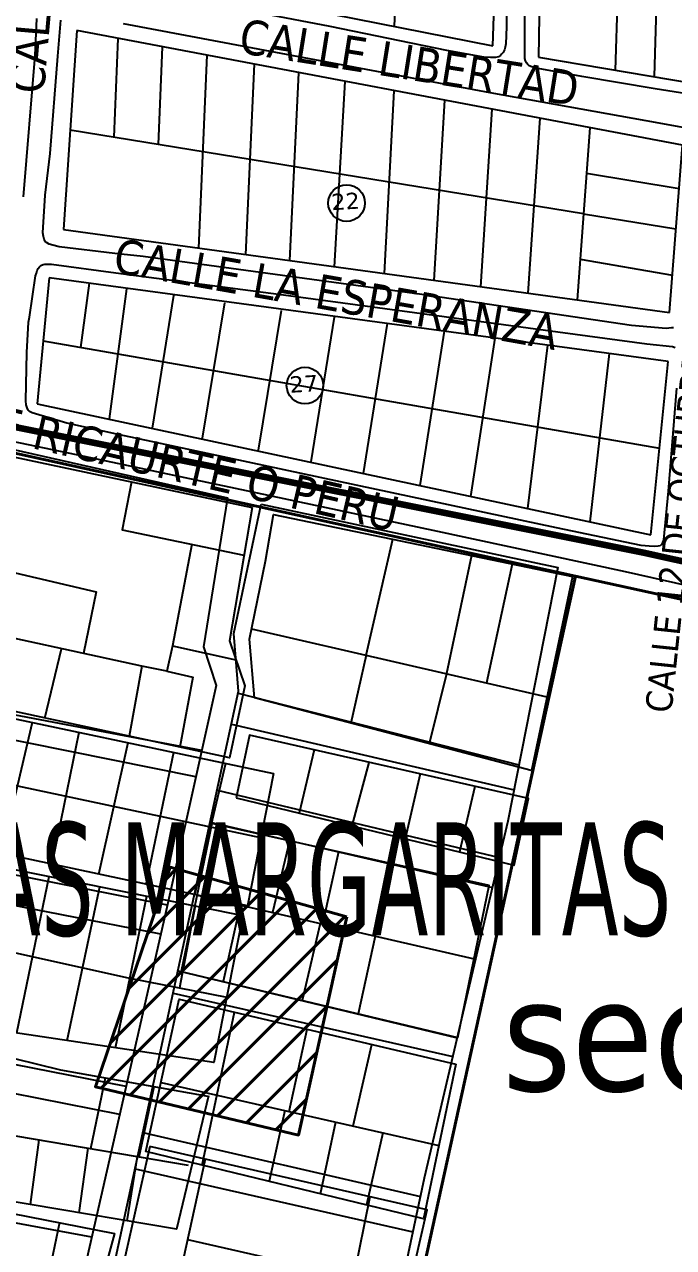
# Model space of a CAD drawing. Header units: metres. Extents: x 2 to 659295185, y -28 to 1124222152.
# Drawn here: x 657352.1 to 657511.4, y 1123297.5 to 1123597.7 of the extents above; entities that cross this region are included whole.
import ezdxf
from ezdxf.enums import TextEntityAlignment as Align

# ---------------------------------------------------------------- set-up
doc = ezdxf.new("R2010")
doc.units = ezdxf.units.M
doc.header["$MEASUREMENT"] = 0
doc.linetypes.add('HIDDEN', pattern=[0.375, 0.25, -0.125])
for name, color, linetype in [('CALLES', 1, 'CONTINUOUS'), ('CURVAS', 2, 'CONTINUOUS'), ('LOTES DE TERRENO PARA URBANIZAR', 1, 'CONTINUOUS'), ('MANZANA', 30, 'CONTINUOUS'), ('Numero de manzana', 6, 'CONTINUOUS'), ('Parcelas', 140, 'CONTINUOUS'), ('TEXTOS', 7, 'CONTINUOUS')]:
    doc.layers.add(name, color=color, linetype=linetype)
doc.styles.add('ROMAN', font='verdana.ttf')
doc.styles.get("Standard").update_dxf_attribs({"font": 'tahoma.ttf'})

msp = doc.modelspace()

# ---------------------------------------------------------------- hatches: boundary and pattern name
at = {"layer": 'LOTES DE TERRENO PARA URBANIZAR', "lineweight": 40}
h = msp.add_hatch(dxfattribs=at)
h.set_pattern_fill('ANSI31', color=1, scale=50, style=0)
h.paths.add_polyline_path([(657431.2259, 1123378.6407), (657387.8445, 1123390.8756), (657369.5611, 1123336.9739), (657419.3334, 1123325.1221)])

# ---------------------------------------------------------------- linework, layer by layer
at = {"layer": 'CURVAS', "lineweight": 0}
msp.add_line((657979, 1123363), (657504, 1123468), dxfattribs=at)
at = {"layer": 'CURVAS', "lineweight": 211}
msp.add_lwpolyline([(657971, 1123772), (657979, 1123363), (657504, 1123468), (657209, 1123527), (657217, 1123883), (657420, 1123852), (657971, 1123772)], dxfattribs=at)
at = {"layer": 'LOTES DE TERRENO PARA URBANIZAR', "color": 1, "lineweight": 40}
msp.add_lwpolyline([(657431.2259, 1123378.6407), (657387.8445, 1123390.8756), (657369.5611, 1123336.9739), (657419.3334, 1123325.1221), (657431.2259, 1123378.6407)], dxfattribs=at)
at = {"layer": 'MANZANA', "lineweight": -2}
for p, q in [((657474.9125, 1123593.5858), (657474.962, 1123632.0779)), ((657470.6494, 1123615.4713), (657470.402, 1123597.1051)), ((657427.1196, 1123597.1351), (657394.5485, 1123603.4038)), ((657355.1251, 1123599.1446), (657354.7211, 1123590.0665)), ((657360.3117, 1123589.8765), (657361.0456, 1123598.7247)), ((657376.3829, 1123597.9049), (657466.3121, 1123580.9383)), ((657455.7492, 1123591.2862), (657427.1196, 1123597.1351)), ((657470.402, 1123597.1051), (657470.2041, 1123592.9059)), ((657464.8526, 1123589.6666), (657455.7492, 1123591.2862)), ((657469.8825, 1123591.4662), (657469.5609, 1123590.7963)), ((657470.0969, 1123592.1261), (657469.8825, 1123591.4662)), ((657470.2041, 1123592.9059), (657470.0969, 1123592.1261)), ((657474.929, 1123589.2767), (657474.9125, 1123593.5858)), ((657354.7211, 1123590.0665), (657351.8103, 1123555.3236)), ((657358.4482, 1123565.9714), (657360.3117, 1123589.8765)), ((657466.4935, 1123589.5666), (657464.8526, 1123589.6666)), ((657467.6974, 1123589.5766), (657466.4935, 1123589.5666)), ((657468.4642, 1123589.6866), (657467.6974, 1123589.5766)), ((657468.9013, 1123590.0165), (657468.4642, 1123589.6866)), ((657469.1239, 1123590.3564), (657468.9013, 1123590.0165)), ((657469.5609, 1123590.7963), (657469.1239, 1123590.3564)), ((657475.0444, 1123588.7168), (657474.929, 1123589.2767)), ((657475.2671, 1123588.2769), (657475.0444, 1123588.7168)), ((657475.5969, 1123587.8369), (657475.2671, 1123588.2769)), ((657475.9267, 1123587.507), (657475.5969, 1123587.8369)), ((657476.5864, 1123587.2871), (657475.9267, 1123587.507)), ((657477.2461, 1123587.0671), (657476.5864, 1123587.2871)), ((657478.1201, 1123586.8571), (657477.2461, 1123587.0671)), ((657488.8645, 1123584.9075), (657478.1201, 1123586.8571)), ((657506.8486, 1123581.8982), (657488.8645, 1123584.9075)), ((657466.3121, 1123580.9383), (657507.7639, 1123573.4899)), ((657516.1747, 1123580.3885), (657506.8486, 1123581.8982)), ((657507.7639, 1123573.4899), (657514.4513, 1123572.3101)), ((657357.1783, 1123555.7935), (657358.4482, 1123565.9714)), ((657356.6671, 1123546.5054), (657357.1783, 1123555.7935)), ((657356.7825, 1123545.6155), (657356.6671, 1123546.5054)), ((657357.0052, 1123544.9557), (657356.7825, 1123545.6155)), ((657357.2278, 1123544.4058), (657357.0052, 1123544.9557)), ((657357.5576, 1123544.1858), (657357.2278, 1123544.4058)), ((657358.2173, 1123543.7459), (657357.5576, 1123544.1858)), ((657359.0914, 1123543.526), (657358.2173, 1123543.7459)), ((657360.6333, 1123543.0861), (657359.0914, 1123543.526)), ((657374.3379, 1123541.4964), (657360.6333, 1123543.0861)), ((657381.2397, 1123540.7465), (657374.3379, 1123541.4964)), ((657449.6555, 1123531.4284), (657381.2397, 1123540.7465)), ((657355.0674, 1123536.6474), (657355.29, 1123537.3172)), ((657355.29, 1123537.3172), (657355.5044, 1123537.7571)), ((657355.5044, 1123537.7571), (657355.8343, 1123538.207)), ((657355.8343, 1123538.207), (657356.1558, 1123538.537)), ((657356.1558, 1123538.537), (657356.7083, 1123538.7569)), ((657356.7083, 1123538.7569), (657357.1453, 1123538.8769)), ((657357.1453, 1123538.8769), (657357.5824, 1123538.8769)), ((657357.5824, 1123538.8769), (657358.7863, 1123538.8769)), ((657358.7863, 1123538.8769), (657374.5771, 1123536.7373)), ((657353.3687, 1123525.7996), (657354.853, 1123535.9875)), ((657354.853, 1123535.9875), (657355.0674, 1123536.6474)), ((657374.5771, 1123536.7373), (657415.6908, 1123531.2785)), ((657415.6908, 1123531.2785), (657504.8284, 1123519.2809)), ((657501.0848, 1123523.8), (657449.6555, 1123531.4284)), ((657353.1544, 1123524.5898), (657353.3687, 1123525.7996)), ((657352.7421, 1123517.1713), (657353.1544, 1123524.5898)), ((657509.5203, 1123523.0701), (657501.0848, 1123523.8)), ((657510.8396, 1123523.1801), (657509.5203, 1123523.0701)), ((657511.3839, 1123523.1901), (657510.8396, 1123523.1801)), ((657504.8284, 1123519.2809), (657511.0788, 1123518.651)), ((657352.47, 1123505.3437), (657352.7421, 1123517.1713)), ((657511.0788, 1123518.651), (657511.7384, 1123518.4311)), ((657512.1095, 1123508.3731), (657510.0315, 1123483.1383)), ((657352.5854, 1123504.3439), (657352.47, 1123505.3437)), ((657352.808, 1123503.5741), (657352.5854, 1123504.3439)), ((657353.0307, 1123503.0242), (657352.808, 1123503.5741)), ((657353.3605, 1123502.6843), (657353.0307, 1123503.0242)), ((657354.0202, 1123502.3643), (657353.3605, 1123502.6843)), ((657362.5711, 1123499.8549), (657354.0202, 1123502.3643)), ((657324.7722, 1123500.4647), (657366.7765, 1123491.6865)), ((657375.5171, 1123496.9254), (657362.5711, 1123499.8549)), ((657482.6718, 1123474.1701), (657375.5171, 1123496.9254)), ((657366.7765, 1123491.6865), (657409.2179, 1123482.6983)), ((657510.0315, 1123483.1383), (657508.8771, 1123471.1907)), ((657409.2179, 1123482.6983), (657452.3271, 1123473.6002)), ((657503.4019, 1123469.841), (657482.6718, 1123474.1701)), ((657452.3271, 1123473.6002), (657499.4851, 1123463.4123)), ((657508.8771, 1123471.1907), (657508.6627, 1123470.5308)), ((657505.3726, 1123469.631), (657503.4019, 1123469.841)), ((657506.5848, 1123469.521), (657505.3726, 1123469.631)), ((657507.566, 1123469.641), (657506.5848, 1123469.521)), ((657508.1185, 1123469.751), (657507.566, 1123469.641)), ((657508.4401, 1123470.0809), (657508.1185, 1123469.751)), ((657508.6627, 1123470.5308), (657508.4401, 1123470.0809)), ((657499.4851, 1123463.4123), (657538.8673, 1123454.6241))]:
    msp.add_line(p, q, dxfattribs=at)
at = {"layer": 'MANZANA'}
for points in [[(657337.073, 1123496.1722), (657401.9246, 1123481.5116), (657396.0603, 1123444.9464), (657399.1649, 1123435.4601), (657387.0915, 1123380.9572), (657370.8786, 1123309.8965), (657363.6345, 1123277.9881), (657290.849, 1123292.6487), (657337.073, 1123496.5172)], [(657410.2035, 1123479.9593), (657482.989, 1123464.4364), (657470.7431, 1123402.172), (657450.2183, 1123314.5534), (657439.0072, 1123261.7752), (657370.7061, 1123277.2982), (657404.6842, 1123434.0803), (657403.4769, 1123448.2235), (657410.2035, 1123479.9593)], [(657395.6287, 1123419.4968), (657322.743, 1123433.3154)], [(657404.5693, 1123433.5503), (657473.4568, 1123415.9695)], [(657394.1964, 1123413.0307), (657321.4734, 1123427.716)], [(657402.9271, 1123425.9729), (657472.2593, 1123409.8809)], [(657399.4227, 1123409.8028), (657468.6527, 1123393.2484)], [(657397.7138, 1123401.9172), (657466.9185, 1123385.8449)], [(657387.2249, 1123381.5597), (657314.2754, 1123395.9697)], [(657385.5933, 1123374.3907), (657312.6205, 1123388.6707)], [(657389.8091, 1123365.4433), (657458.2889, 1123349.006)], [(657388.6202, 1123359.9575), (657457.2033, 1123344.3718)], [(657377.0669, 1123337.0196), (657304.1648, 1123351.3774)], [(657375.4972, 1123330.1395), (657302.6264, 1123344.5925)], [(657381.2106, 1123325.768), (657449.2622, 1123310.0522)], [(657379.2767, 1123316.8445), (657447.4126, 1123301.3449)], [(657368.6493, 1123300.077), (657295.5893, 1123313.5555)]]:
    msp.add_lwpolyline(points, dxfattribs=at)
at = {"layer": 'MANZANA', "lineweight": 40}
for points in [[(657340.7821, 1123494.3842), (657487.3065, 1123462.281), (657444.5021, 1123266.9152), (657297.9778, 1123299.0184), (657340.7821, 1123494.3842)], [(657487.3065, 1123462.281), (657633.8308, 1123430.1777), (657591.0265, 1123234.8119), (657444.5021, 1123266.9152), (657487.3065, 1123462.281)]]:
    msp.add_lwpolyline(points, dxfattribs=at)
at = {"layer": 'Numero de manzana', "lineweight": -2}
for centre in [(657431.1695, 1123553.8378), (657420.9544, 1123509.0448)]:
    msp.add_circle(centre, 4.5001, dxfattribs=at)
at = {"layer": 'Parcelas', "lineweight": -3}
for p, q in [((657479.5624, 1123672.1993), (657478.2079, 1123589.6749)), ((657499.4906, 1123670.6533), (657497.0722, 1123586.4859)), ((657444.3782, 1123628.7963), (657442.806, 1123597.2047)), ((657467.049, 1123592.4035), (657468.2471, 1123626.5668)), ((657366.516, 1123612.3138), (657467.049, 1123592.4035)), ((657507.4492, 1123611.9495), (657506.578, 1123584.879)), ((657364.9834, 1123596.1421), (657361.7505, 1123547.3152)), ((657513.5271, 1123568.024), (657364.9834, 1123596.1421)), ((657375.0214, 1123594.242), (657374.0339, 1123569.9884)), ((657385.9069, 1123592.1815), (657384.9739, 1123568.2036)), ((657394.941, 1123542.7672), (657396.9352, 1123590.0939)), ((657478.2079, 1123589.6749), (657515.9364, 1123583.297)), ((657406.4741, 1123541.1868), (657408.5691, 1123587.8917)), ((657417.2396, 1123539.7116), (657419.4783, 1123585.8267)), ((657428.2123, 1123538.2081), (657430.7981, 1123583.6839)), ((657440.473, 1123536.528), (657442.8574, 1123581.4012)), ((657452.606, 1123534.8655), (657455.2943, 1123579.047)), ((657466.8236, 1123576.8646), (657464.0072, 1123533.3032)), ((657478.6023, 1123574.635), (657475.6237, 1123531.7114)), ((657489.2576, 1123551.1903), (657363.3669, 1123571.7286)), ((657490.7987, 1123572.3263), (657487.7164, 1123530.0544)), ((657510.375, 1123526.9495), (657513.5271, 1123568.024)), ((657489.9861, 1123561.1811), (657512.712, 1123557.4034)), ((657489.2576, 1123551.1903), (657511.951, 1123547.4868)), ((657361.7505, 1123547.3152), (657510.375, 1123526.9495)), ((657488.4465, 1123540.0662), (657511.0793, 1123536.1276)), ((657358.1653, 1123535.5049), (657355.2706, 1123504.5499)), ((657510.0457, 1123514.9249), (657358.1653, 1123535.5049)), ((657365.9788, 1123518.4127), (657368.1122, 1123534.1571)), ((657377.1797, 1123532.7973), (657372.9246, 1123500.8641)), ((657388.7012, 1123531.1798), (657383.4777, 1123498.6328)), ((657401.1896, 1123529.382), (657395.7589, 1123496.1118)), ((657415.1335, 1123527.4628), (657409.4733, 1123493.2086)), ((657428.1185, 1123525.8346), (657422.3563, 1123490.3264)), ((657441.1301, 1123524.2631), (657435.2512, 1123487.4688)), ((657455.0899, 1123522.3715), (657449.096, 1123484.512)), ((657356.7179, 1123520.0274), (657507.9173, 1123493.6647)), ((657467.5215, 1123520.687), (657461.598, 1123481.842)), ((657480.4098, 1123518.9406), (657475.5174, 1123478.8693)), ((657495.5622, 1123516.8874), (657490.8683, 1123475.5909)), ((657505.7888, 1123472.4044), (657510.0457, 1123514.9249)), ((657355.2706, 1123504.5499), (657505.7888, 1123472.4044))]:
    msp.add_line(p, q, dxfattribs=at)
at = {"layer": 'Parcelas'}
for points in [[(657407.9582, 1123479.1516), (657402.4177, 1123446.4446), (657406.1709, 1123435.3635), (657402.4177, 1123417.6695), (657330.3907, 1123433.2188), (657343.974, 1123492.7348), (657407.9582, 1123479.1516)], [(657378.4072, 1123485.425), (657376.1448, 1123473.6111), (657405.9758, 1123467.4492)], [(657476.4117, 1123414.5858), (657408.5665, 1123432.4398), (657407.3119, 1123446.8195), (657411.2688, 1123465.9281), (657413.1989, 1123477.4125), (657486.545, 1123462.1643), (657476.5082, 1123414.5858)], [(657436.0058, 1123442.8669), (657442.4795, 1123471.3253)], [(657393.1726, 1123470.0938), (657388.477, 1123445.1935), (657403.9961, 1123441.7846)], [(657461.7892, 1123467.3109), (657455.639, 1123438.3554)], [(657471.814, 1123465.2268), (657465.4599, 1123436.0986)], [(657348.4422, 1123463.4236), (657369.7107, 1123458.4193), (657366.5878, 1123443.3051)], [(657380.9705, 1123440.1891), (657334.2897, 1123450.3025)], [(657407.834, 1123449.3405), (657480.3257, 1123432.6826)], [(657357.112, 1123427.4502), (657361.2075, 1123444.4708)], [(657388.477, 1123445.1935), (657387.0472, 1123438.938), (657393.4813, 1123437.5082), (657390.2525, 1123420.2958)], [(657435.9488, 1123442.88), (657432.2235, 1123426.2143)], [(657387.0472, 1123438.938), (657380.9705, 1123440.1891), (657377.8059, 1123422.9828)], [(657455.6886, 1123438.344), (657451.3961, 1123421.1689)], [(657413.2503, 1123413.8765), (657406.8161, 1123381.3482), (657323.1719, 1123399.2209), (657330.4997, 1123431.3917), (657413.2503, 1123413.8765)], [(657354.0485, 1123426.4073), (657346.5298, 1123394.2299)], [(657358.9717, 1123391.5714), (657365.5601, 1123423.9707)], [(657404.0792, 1123407.8899), (657472.3103, 1123391.3871), (657475.7846, 1123407.6969), (657407.3604, 1123423.2347), (657404.0792, 1123407.8899)], [(657370.3443, 1123389.1413), (657377.5552, 1123421.4318)], [(657381.9898, 1123386.653), (657388.7486, 1123419.0626)], [(657423.2036, 1123419.637), (657419.5271, 1123404.1536)], [(657410.1218, 1123398.0603), (657326.9264, 1123415.7042), (657327.0161, 1123416.0978)], [(657393.9146, 1123384.1049), (657401.5632, 1123416.3502)], [(657432.5413, 1123401.0059), (657436.6982, 1123416.5727)], [(657449.1911, 1123413.7358), (657445.5447, 1123397.8608)], [(657462.5861, 1123410.694), (657458.8653, 1123394.639)], [(657390.5903, 1123365.2258), (657458.4354, 1123349.109), (657466.1561, 1123386.3611), (657398.1179, 1123401.6094), (657390.5903, 1123365.2258)], [(657417.1887, 1123397.3353), (657413.0072, 1123379.7233)], [(657323.306, 1123395.5922), (657405.7239, 1123378.9928), (657398.5823, 1123342.8988), (657349.3632, 1123350.3299), (657314.2343, 1123357.6645), (657323.2095, 1123395.5922)], [(657429.16, 1123394.6524), (657425.2881, 1123376.9003)], [(657441.9583, 1123391.7841), (657437.8788, 1123374.0062)], [(657350.2409, 1123350.1974), (657358.1882, 1123388.5667)], [(657362.6178, 1123348.3287), (657370.6194, 1123386.063)], [(657394.4713, 1123383.984), (657462.426, 1123368.3636)], [(657374.4659, 1123346.5399), (657382.1599, 1123383.7387)], [(657393.9792, 1123381.3582), (657390.1355, 1123361.2658)], [(657405.0198, 1123381.5593), (657400.8859, 1123362.7801)], [(657377.9822, 1123363.5406), (657318.7353, 1123376.6849)], [(657424.6675, 1123377.043), (657420.2461, 1123358.181)], [(657438.1327, 1123373.9478), (657433.9994, 1123354.9139)], [(657378.0014, 1123363.6332), (657401.7674, 1123358.9965)], [(657457.9658, 1123342.5204), (657450.0521, 1123304.5927), (657381.9175, 1123321.0956), (657390.1206, 1123358.4442), (657457.9658, 1123342.5204)], [(657395.7703, 1123317.7403), (657403.6777, 1123355.2622), (657403.6833, 1123355.2609)], [(657397.2761, 1123334.7555), (657389.459, 1123302.0393), (657317.5605, 1123314.1028), (657303.9529, 1123317.191), (657313.1212, 1123352.8025), (657338.3098, 1123346.7225), (657360.9891, 1123341.125), (657397.0831, 1123334.659)], [(657417.0939, 1123330.916), (657421.5227, 1123351.0739)], [(657432.7558, 1123327.3707), (657437.3823, 1123347.3515)], [(657368.4029, 1123321.818), (657372.0342, 1123339.1464)], [(657380.2914, 1123319.8006), (657383.9641, 1123337.0092)], [(657385.6383, 1123338.0363), (657453.8103, 1123322.6048)], [(657415.9922, 1123331.1654), (657412.1315, 1123313.7775)], [(657333.0493, 1123327.8171), (657392.2577, 1123317.7701)], [(657424.7301, 1123310.726), (657428.4878, 1123328.3368)], [(657353.6269, 1123308.0514), (657355.78, 1123323.9599)], [(657440.0862, 1123325.7114), (657436.039, 1123307.9868)], [(657365.5812, 1123306.0456), (657367.7923, 1123321.9216)], [(657382.9054, 1123322.3116), (657374.0267, 1123283.0329), (657442.0648, 1123268.3637), (657450.9436, 1123306.7738), (657382.9054, 1123322.3116)], [(657377.3636, 1123304.0687), (657379.8525, 1123319.8751)], [(657396.459, 1123319.2164), (657387.8506, 1123280.0524)], [(657370.2, 1123285.3354), (657298.2577, 1123299.8576), (657302.8081, 1123314.9564), (657374.2333, 1123300.9513), (657369.9642, 1123285.3843)], [(657436.9024, 1123309.9804), (657432.8611, 1123290.2125)], [(657360.7552, 1123303.6796), (657357.4488, 1123287.9778)], [(657392.1304, 1123299.5233), (657446.3999, 1123287.1176)]]:
    msp.add_lwpolyline(points, dxfattribs=at)

# ---------------------------------------------------------------- texts
at = {"layer": 'CALLES', "color": 0}
for s, height, rotation, p in [('CALLE BELLAVISTA', 8.5, 85, (657356.7728, 1123628.1346)), ('CALLE LIBERTAD', 8.5, 350.93466, (657446.5542, 1123588.3537)), ('CALLE LA ESPERANZA', 8.5, 350, (657428.6409, 1123531.493)), ('CALLE 12 DE OCTUBRE', 6.5, 84, (657512.2598, 1123473.0676)), ('CALLE RICAURTE O PERU', 8.5, 347, (657382.3331, 1123491.4836))]:
    msp.add_text(s, height=height, rotation=rotation, dxfattribs=at).set_placement(p, align=Align.MIDDLE)
at = {"layer": 'Numero de manzana', "lineweight": -2, "style": 'ROMAN'}
for s, p in [('22', (657427.5218, 1123552.0612)), ('27', (657417.3068, 1123507.2682))]:
    msp.add_text(s, height=4, rotation=3.491535, dxfattribs=at).set_placement(p)
at = {"layer": 'TEXTOS', "color": 0, "width": 0.625}
msp.add_text('LAS MARGARITAS', height=27.699362, dxfattribs=at).set_placement((657330.849, 1123374.1501))
at = {"layer": 'TEXTOS', "linetype": 'HIDDEN', "lineweight": 40, "insert": (657469.3169, 1123363.67), "char_height": 27.69936, "width": 372.724773, "attachment_point": 1}
msp.add_mtext('sector 23', dxfattribs=at)

doc.saveas('drawing.dxf')
